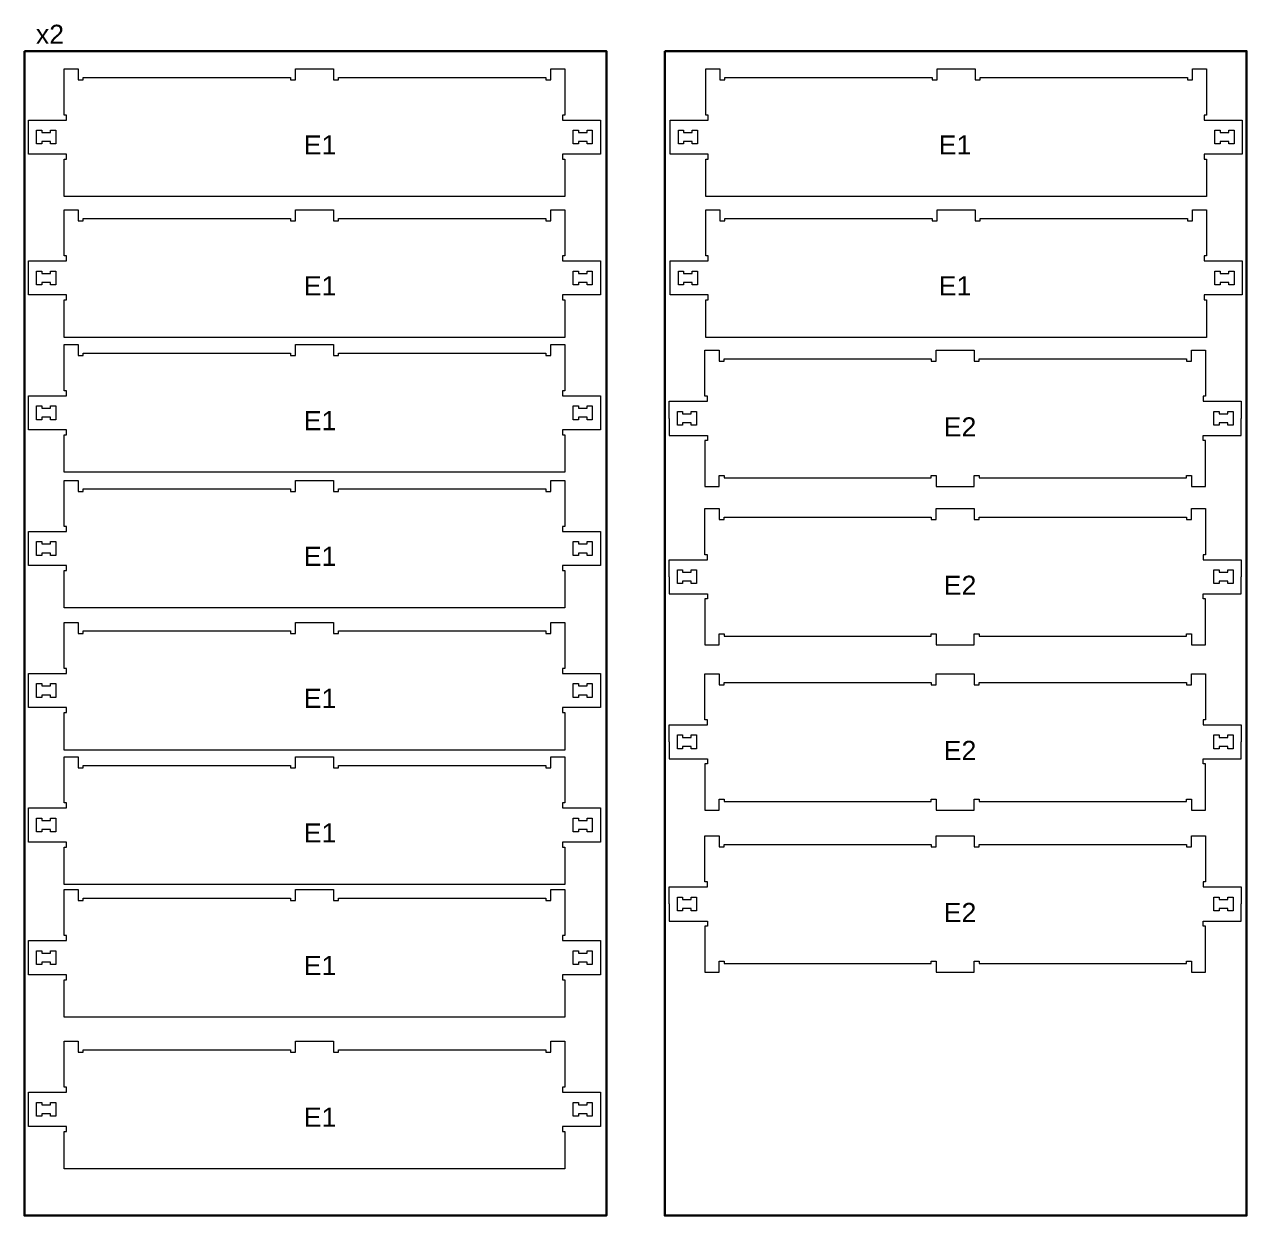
# Model space of a CAD drawing. Header units: millimetres. Extents: x 47343 to 66013, y -73719 to -63321.
# Drawn here: x 50028 to 52590, y -68475 to -65979 of the extents above; entities that cross this region are included whole.
import ezdxf

# ---------------------------------------------------------------- set-up
doc = ezdxf.new("R2010")
doc.units = ezdxf.units.MM
doc.header["$MEASUREMENT"] = 0
doc.layers.add('PLY BOARDS', color=1, linetype='CONTINUOUS', lineweight=30)
doc.layers.add('SHEETS', color=7, linetype='CONTINUOUS', lineweight=5)

msp = doc.modelspace()

# ---------------------------------------------------------------- linework, layer by layer
at = {"layer": 'PLY BOARDS'}
for points in [[(50027.7, -66034.6), (51247.7, -66034.6), (51247.7, -68474.6), (50027.7, -68474.6)], [(51370, -66034.6), (52590, -66034.6), (52590, -68474.6), (51370, -68474.6)]]:
    msp.add_lwpolyline(points, close=True, dxfattribs=at)
at = {"layer": 'SHEETS'}
for points in [[(51160.5, -66072), (51160.5, -66168.5), (51155.5, -66168.5), (51155.5, -66179), (51235.5, -66179), (51235.5, -66250.5), (51155.5, -66250.5), (51155.5, -66261), (51160.5, -66261), (51160.5, -66339.5), (50111, -66339.5), (50111, -66261), (50116, -66261), (50116, -66250.5), (50036, -66250.5), (50036, -66179), (50116, -66179), (50116, -66168.5), (50111, -66168.5), (50111, -66072), (50140.5, -66072), (50140.5, -66095), (50151, -66095), (50151, -66090), (50585.5, -66090), (50585.5, -66095), (50596, -66095), (50596, -66072), (50675.5, -66072), (50675.5, -66095), (50686, -66095), (50686, -66090), (51120.5, -66090), (51120.5, -66095), (51131, -66095), (51131, -66072)], [(52505.9, -66072), (52505.9, -66168.5), (52500.9, -66168.5), (52500.9, -66179), (52580.9, -66179), (52580.9, -66250.5), (52500.9, -66250.5), (52500.9, -66261), (52505.9, -66261), (52505.9, -66339.5), (51456.4, -66339.5), (51456.4, -66261), (51461.4, -66261), (51461.4, -66250.5), (51381.4, -66250.5), (51381.4, -66179), (51461.4, -66179), (51461.4, -66168.5), (51456.4, -66168.5), (51456.4, -66072), (51485.9, -66072), (51485.9, -66095), (51496.4, -66095), (51496.4, -66090), (51930.9, -66090), (51930.9, -66095), (51941.4, -66095), (51941.4, -66072), (52020.9, -66072), (52020.9, -66095), (52031.4, -66095), (52031.4, -66090), (52465.9, -66090), (52465.9, -66095), (52476.4, -66095), (52476.4, -66072)], [(50093.2, -66200.2), (50093.2, -66229.2), (50082.2, -66229.2), (50082.2, -66224.2), (50064.2, -66224.2), (50064.2, -66229.2), (50053.2, -66229.2), (50053.2, -66200.2), (50064.2, -66200.2), (50064.2, -66205.2), (50082.2, -66205.2), (50082.2, -66200.2)], [(51218.2, -66200.2), (51218.2, -66229.2), (51207.2, -66229.2), (51207.2, -66224.2), (51189.2, -66224.2), (51189.2, -66229.2), (51178.2, -66229.2), (51178.2, -66200.2), (51189.2, -66200.2), (51189.2, -66205.2), (51207.2, -66205.2), (51207.2, -66200.2)], [(51438.7, -66200.2), (51438.7, -66229.2), (51427.7, -66229.2), (51427.7, -66224.2), (51409.7, -66224.2), (51409.7, -66229.2), (51398.7, -66229.2), (51398.7, -66200.2), (51409.7, -66200.2), (51409.7, -66205.2), (51427.7, -66205.2), (51427.7, -66200.2)], [(52563.7, -66200.2), (52563.7, -66229.2), (52552.7, -66229.2), (52552.7, -66224.2), (52534.7, -66224.2), (52534.7, -66229.2), (52523.7, -66229.2), (52523.7, -66200.2), (52534.7, -66200.2), (52534.7, -66205.2), (52552.7, -66205.2), (52552.7, -66200.2)], [(51160.5, -66367.1), (51160.5, -66463.6), (51155.5, -66463.6), (51155.5, -66474.1), (51235.5, -66474.1), (51235.5, -66545.6), (51155.5, -66545.6), (51155.5, -66556.1), (51160.5, -66556.1), (51160.5, -66634.6), (50111, -66634.6), (50111, -66556.1), (50116, -66556.1), (50116, -66545.6), (50036, -66545.6), (50036, -66474.1), (50116, -66474.1), (50116, -66463.6), (50111, -66463.6), (50111, -66367.1), (50140.5, -66367.1), (50140.5, -66390.1), (50151, -66390.1), (50151, -66385.1), (50585.5, -66385.1), (50585.5, -66390.1), (50596, -66390.1), (50596, -66367.1), (50675.5, -66367.1), (50675.5, -66390.1), (50686, -66390.1), (50686, -66385.1), (51120.5, -66385.1), (51120.5, -66390.1), (51131, -66390.1), (51131, -66367.1)], [(52505.9, -66367.1), (52505.9, -66463.6), (52500.9, -66463.6), (52500.9, -66474.1), (52580.9, -66474.1), (52580.9, -66545.6), (52500.9, -66545.6), (52500.9, -66556.1), (52505.9, -66556.1), (52505.9, -66634.6), (51456.4, -66634.6), (51456.4, -66556.1), (51461.4, -66556.1), (51461.4, -66545.6), (51381.4, -66545.6), (51381.4, -66474.1), (51461.4, -66474.1), (51461.4, -66463.6), (51456.4, -66463.6), (51456.4, -66367.1), (51485.9, -66367.1), (51485.9, -66390.1), (51496.4, -66390.1), (51496.4, -66385.1), (51930.9, -66385.1), (51930.9, -66390.1), (51941.4, -66390.1), (51941.4, -66367.1), (52020.9, -66367.1), (52020.9, -66390.1), (52031.4, -66390.1), (52031.4, -66385.1), (52465.9, -66385.1), (52465.9, -66390.1), (52476.4, -66390.1), (52476.4, -66367.1)], [(50093.2, -66495.4), (50093.2, -66524.4), (50082.2, -66524.4), (50082.2, -66519.4), (50064.2, -66519.4), (50064.2, -66524.4), (50053.2, -66524.4), (50053.2, -66495.4), (50064.2, -66495.4), (50064.2, -66500.4), (50082.2, -66500.4), (50082.2, -66495.4)], [(51218.2, -66495.4), (51218.2, -66524.4), (51207.2, -66524.4), (51207.2, -66519.4), (51189.2, -66519.4), (51189.2, -66524.4), (51178.2, -66524.4), (51178.2, -66495.4), (51189.2, -66495.4), (51189.2, -66500.4), (51207.2, -66500.4), (51207.2, -66495.4)], [(51438.7, -66495.4), (51438.7, -66524.4), (51427.7, -66524.4), (51427.7, -66519.4), (51409.7, -66519.4), (51409.7, -66524.4), (51398.7, -66524.4), (51398.7, -66495.4), (51409.7, -66495.4), (51409.7, -66500.4), (51427.7, -66500.4), (51427.7, -66495.4)], [(52563.7, -66495.4), (52563.7, -66524.4), (52552.7, -66524.4), (52552.7, -66519.4), (52534.7, -66519.4), (52534.7, -66524.4), (52523.7, -66524.4), (52523.7, -66495.4), (52534.7, -66495.4), (52534.7, -66500.4), (52552.7, -66500.4), (52552.7, -66495.4)], [(51160.5, -66649.7), (51160.5, -66746.2), (51155.5, -66746.2), (51155.5, -66756.7), (51235.5, -66756.7), (51235.5, -66828.2), (51155.5, -66828.2), (51155.5, -66838.7), (51160.5, -66838.7), (51160.5, -66917.2), (50111, -66917.2), (50111, -66838.7), (50116, -66838.7), (50116, -66828.2), (50036, -66828.2), (50036, -66756.7), (50116, -66756.7), (50116, -66746.2), (50111, -66746.2), (50111, -66649.7), (50140.5, -66649.7), (50140.5, -66672.7), (50151, -66672.7), (50151, -66667.7), (50585.5, -66667.7), (50585.5, -66672.7), (50596, -66672.7), (50596, -66649.7), (50675.5, -66649.7), (50675.5, -66672.7), (50686, -66672.7), (50686, -66667.7), (51120.5, -66667.7), (51120.5, -66672.7), (51131, -66672.7), (51131, -66649.7)], [(50093.2, -66777.9), (50093.2, -66806.9), (50082.2, -66806.9), (50082.2, -66801.9), (50064.2, -66801.9), (50064.2, -66806.9), (50053.2, -66806.9), (50053.2, -66777.9), (50064.2, -66777.9), (50064.2, -66782.9), (50082.2, -66782.9), (50082.2, -66777.9)], [(51218.2, -66777.9), (51218.2, -66806.9), (51207.2, -66806.9), (51207.2, -66801.9), (51189.2, -66801.9), (51189.2, -66806.9), (51178.2, -66806.9), (51178.2, -66777.9), (51189.2, -66777.9), (51189.2, -66782.9), (51207.2, -66782.9), (51207.2, -66777.9)], [(51436.7, -66789.6), (51436.7, -66818.6), (51425.7, -66818.6), (51425.7, -66813.6), (51407.7, -66813.6), (51407.7, -66818.6), (51396.7, -66818.6), (51396.7, -66789.6), (51407.7, -66789.6), (51407.7, -66794.6), (51425.7, -66794.6), (51425.7, -66789.6)], [(52561.7, -66789.6), (52561.7, -66818.6), (52550.7, -66818.6), (52550.7, -66813.6), (52532.7, -66813.6), (52532.7, -66818.6), (52521.7, -66818.6), (52521.7, -66789.6), (52532.7, -66789.6), (52532.7, -66794.6), (52550.7, -66794.6), (52550.7, -66789.6)], [(51160.5, -66934.1), (51160.5, -67030.6), (51155.5, -67030.6), (51155.5, -67041.1), (51235.5, -67041.1), (51235.5, -67112.6), (51155.5, -67112.6), (51155.5, -67123.1), (51160.5, -67123.1), (51160.5, -67201.5), (50111, -67201.5), (50111, -67123.1), (50116, -67123.1), (50116, -67112.6), (50036, -67112.6), (50036, -67041.1), (50116, -67041.1), (50116, -67030.6), (50111, -67030.6), (50111, -66934.1), (50140.5, -66934.1), (50140.5, -66957.1), (50151, -66957.1), (50151, -66952.1), (50585.5, -66952.1), (50585.5, -66957.1), (50596, -66957.1), (50596, -66934.1), (50675.5, -66934.1), (50675.5, -66957.1), (50686, -66957.1), (50686, -66952.1), (51120.5, -66952.1), (51120.5, -66957.1), (51131, -66957.1), (51131, -66934.1)], [(50093.2, -67062.3), (50093.2, -67091.3), (50082.2, -67091.3), (50082.2, -67086.3), (50064.2, -67086.3), (50064.2, -67091.3), (50053.2, -67091.3), (50053.2, -67062.3), (50064.2, -67062.3), (50064.2, -67067.3), (50082.2, -67067.3), (50082.2, -67062.3)], [(51218.2, -67062.3), (51218.2, -67091.3), (51207.2, -67091.3), (51207.2, -67086.3), (51189.2, -67086.3), (51189.2, -67091.3), (51178.2, -67091.3), (51178.2, -67062.3), (51189.2, -67062.3), (51189.2, -67067.3), (51207.2, -67067.3), (51207.2, -67062.3)], [(51436.7, -67121.5), (51436.7, -67150.5), (51425.7, -67150.5), (51425.7, -67145.5), (51407.7, -67145.5), (51407.7, -67150.5), (51396.7, -67150.5), (51396.7, -67121.5), (51407.7, -67121.5), (51407.7, -67126.5), (51425.7, -67126.5), (51425.7, -67121.5)], [(52561.7, -67121.5), (52561.7, -67150.5), (52550.7, -67150.5), (52550.7, -67145.5), (52532.7, -67145.5), (52532.7, -67150.5), (52521.7, -67150.5), (52521.7, -67121.5), (52532.7, -67121.5), (52532.7, -67126.5), (52550.7, -67126.5), (52550.7, -67121.5)], [(51160.5, -67231.7), (51160.5, -67328.2), (51155.5, -67328.2), (51155.5, -67338.7), (51235.5, -67338.7), (51235.5, -67410.2), (51155.5, -67410.2), (51155.5, -67420.7), (51160.5, -67420.7), (51160.5, -67499.2), (50111, -67499.2), (50111, -67420.7), (50116, -67420.7), (50116, -67410.2), (50036, -67410.2), (50036, -67338.7), (50116, -67338.7), (50116, -67328.2), (50111, -67328.2), (50111, -67231.7), (50140.5, -67231.7), (50140.5, -67254.7), (50151, -67254.7), (50151, -67249.7), (50585.5, -67249.7), (50585.5, -67254.7), (50596, -67254.7), (50596, -67231.7), (50675.5, -67231.7), (50675.5, -67254.7), (50686, -67254.7), (50686, -67249.7), (51120.5, -67249.7), (51120.5, -67254.7), (51131, -67254.7), (51131, -67231.7)], [(50093.2, -67359.9), (50093.2, -67388.9), (50082.2, -67388.9), (50082.2, -67383.9), (50064.2, -67383.9), (50064.2, -67388.9), (50053.2, -67388.9), (50053.2, -67359.9), (50064.2, -67359.9), (50064.2, -67364.9), (50082.2, -67364.9), (50082.2, -67359.9)], [(51218.2, -67359.9), (51218.2, -67388.9), (51207.2, -67388.9), (51207.2, -67383.9), (51189.2, -67383.9), (51189.2, -67388.9), (51178.2, -67388.9), (51178.2, -67359.9), (51189.2, -67359.9), (51189.2, -67364.9), (51207.2, -67364.9), (51207.2, -67359.9)], [(51436.7, -67467.6), (51436.7, -67496.6), (51425.7, -67496.6), (51425.7, -67491.6), (51407.7, -67491.6), (51407.7, -67496.6), (51396.7, -67496.6), (51396.7, -67467.6), (51407.7, -67467.6), (51407.7, -67472.6), (51425.7, -67472.6), (51425.7, -67467.6)], [(52561.7, -67467.6), (52561.7, -67496.6), (52550.7, -67496.6), (52550.7, -67491.6), (52532.7, -67491.6), (52532.7, -67496.6), (52521.7, -67496.6), (52521.7, -67467.6), (52532.7, -67467.6), (52532.7, -67472.6), (52550.7, -67472.6), (52550.7, -67467.6)], [(51160.5, -67513.6), (51160.5, -67610.1), (51155.5, -67610.1), (51155.5, -67620.6), (51235.5, -67620.6), (51235.5, -67692.1), (51155.5, -67692.1), (51155.5, -67702.6), (51160.5, -67702.6), (51160.5, -67781.1), (50111, -67781.1), (50111, -67702.6), (50116, -67702.6), (50116, -67692.1), (50036, -67692.1), (50036, -67620.6), (50116, -67620.6), (50116, -67610.1), (50111, -67610.1), (50111, -67513.6), (50140.5, -67513.6), (50140.5, -67536.6), (50151, -67536.6), (50151, -67531.6), (50585.5, -67531.6), (50585.5, -67536.6), (50596, -67536.6), (50596, -67513.6), (50675.5, -67513.6), (50675.5, -67536.6), (50686, -67536.6), (50686, -67531.6), (51120.5, -67531.6), (51120.5, -67536.6), (51131, -67536.6), (51131, -67513.6)], [(50093.2, -67641.9), (50093.2, -67670.9), (50082.2, -67670.9), (50082.2, -67665.9), (50064.2, -67665.9), (50064.2, -67670.9), (50053.2, -67670.9), (50053.2, -67641.9), (50064.2, -67641.9), (50064.2, -67646.9), (50082.2, -67646.9), (50082.2, -67641.9)], [(51218.2, -67641.9), (51218.2, -67670.9), (51207.2, -67670.9), (51207.2, -67665.9), (51189.2, -67665.9), (51189.2, -67670.9), (51178.2, -67670.9), (51178.2, -67641.9), (51189.2, -67641.9), (51189.2, -67646.9), (51207.2, -67646.9), (51207.2, -67641.9)], [(51160.5, -67791.6), (51160.5, -67888.1), (51155.5, -67888.1), (51155.5, -67898.6), (51235.5, -67898.6), (51235.5, -67970.1), (51155.5, -67970.1), (51155.5, -67980.6), (51160.5, -67980.6), (51160.5, -68059.1), (50111, -68059.1), (50111, -67980.6), (50116, -67980.6), (50116, -67970.1), (50036, -67970.1), (50036, -67898.6), (50116, -67898.6), (50116, -67888.1), (50111, -67888.1), (50111, -67791.6), (50140.5, -67791.6), (50140.5, -67814.6), (50151, -67814.6), (50151, -67809.6), (50585.5, -67809.6), (50585.5, -67814.6), (50596, -67814.6), (50596, -67791.6), (50675.5, -67791.6), (50675.5, -67814.6), (50686, -67814.6), (50686, -67809.6), (51120.5, -67809.6), (51120.5, -67814.6), (51131, -67814.6), (51131, -67791.6)], [(51436.7, -67807.2), (51436.7, -67836.2), (51425.7, -67836.2), (51425.7, -67831.2), (51407.7, -67831.2), (51407.7, -67836.2), (51396.7, -67836.2), (51396.7, -67807.2), (51407.7, -67807.2), (51407.7, -67812.2), (51425.7, -67812.2), (51425.7, -67807.2)], [(52561.7, -67807.2), (52561.7, -67836.2), (52550.7, -67836.2), (52550.7, -67831.2), (52532.7, -67831.2), (52532.7, -67836.2), (52521.7, -67836.2), (52521.7, -67807.2), (52532.7, -67807.2), (52532.7, -67812.2), (52550.7, -67812.2), (52550.7, -67807.2)], [(50093.2, -67919.9), (50093.2, -67948.9), (50082.2, -67948.9), (50082.2, -67943.9), (50064.2, -67943.9), (50064.2, -67948.9), (50053.2, -67948.9), (50053.2, -67919.9), (50064.2, -67919.9), (50064.2, -67924.9), (50082.2, -67924.9), (50082.2, -67919.9)], [(51218.2, -67919.9), (51218.2, -67948.9), (51207.2, -67948.9), (51207.2, -67943.9), (51189.2, -67943.9), (51189.2, -67948.9), (51178.2, -67948.9), (51178.2, -67919.9), (51189.2, -67919.9), (51189.2, -67924.9), (51207.2, -67924.9), (51207.2, -67919.9)], [(51160.5, -68109.4), (51160.5, -68205.9), (51155.5, -68205.9), (51155.5, -68216.4), (51235.5, -68216.4), (51235.5, -68287.9), (51155.5, -68287.9), (51155.5, -68298.4), (51160.5, -68298.4), (51160.5, -68376.9), (50111, -68376.9), (50111, -68298.4), (50116, -68298.4), (50116, -68287.9), (50036, -68287.9), (50036, -68216.4), (50116, -68216.4), (50116, -68205.9), (50111, -68205.9), (50111, -68109.4), (50140.5, -68109.4), (50140.5, -68132.4), (50151, -68132.4), (50151, -68127.4), (50585.5, -68127.4), (50585.5, -68132.4), (50596, -68132.4), (50596, -68109.4), (50675.5, -68109.4), (50675.5, -68132.4), (50686, -68132.4), (50686, -68127.4), (51120.5, -68127.4), (51120.5, -68132.4), (51131, -68132.4), (51131, -68109.4)], [(50093.2, -68237.6), (50093.2, -68266.6), (50082.2, -68266.6), (50082.2, -68261.6), (50064.2, -68261.6), (50064.2, -68266.6), (50053.2, -68266.6), (50053.2, -68237.6), (50064.2, -68237.6), (50064.2, -68242.6), (50082.2, -68242.6), (50082.2, -68237.6)], [(51218.2, -68237.6), (51218.2, -68266.6), (51207.2, -68266.6), (51207.2, -68261.6), (51189.2, -68261.6), (51189.2, -68266.6), (51178.2, -68266.6), (51178.2, -68237.6), (51189.2, -68237.6), (51189.2, -68242.6), (51207.2, -68242.6), (51207.2, -68237.6)]]:
    msp.add_lwpolyline(points, close=True, dxfattribs=at)
for points in [[(51379.5, -66804.1), (51379.5, -66768.4), (51459.5, -66768.4), (51459.5, -66757.9), (51454.5, -66757.9), (51454.5, -66661.4), (51484, -66661.4), (51484, -66684.4), (51494.5, -66684.4), (51494.5, -66679.4), (51929, -66679.4), (51929, -66684.4), (51939.5, -66684.4), (51939.5, -66661.4), (52019, -66661.4), (52019, -66684.4), (52029.5, -66684.4), (52029.5, -66679.4), (52464, -66679.4), (52464, -66684.4), (52474.5, -66684.4), (52474.5, -66661.4), (52504, -66661.4), (52504, -66757.9), (52499, -66757.9), (52499, -66768.4), (52579, -66768.4), (52579, -66804.1)], [(51379.5, -66804.1), (51379.5, -66839.9), (51459.5, -66839.9), (51459.5, -66850.4), (51454.5, -66850.4), (51454.5, -66946.9), (51484, -66946.9), (51484, -66923.9), (51494.5, -66923.9), (51494.5, -66928.9), (51929, -66928.9), (51929, -66923.9), (51939.5, -66923.9), (51939.5, -66946.9), (52019, -66946.9), (52019, -66923.9), (52029.5, -66923.9), (52029.5, -66928.9), (52464, -66928.9), (52464, -66923.9), (52474.5, -66923.9), (52474.5, -66946.9), (52504, -66946.9), (52504, -66850.4), (52499, -66850.4), (52499, -66839.9), (52579, -66839.9), (52579, -66804.1)], [(51379.5, -67136), (51379.5, -67100.3), (51459.5, -67100.3), (51459.5, -67089.8), (51454.5, -67089.8), (51454.5, -66993.3), (51484, -66993.3), (51484, -67016.3), (51494.5, -67016.3), (51494.5, -67011.3), (51929, -67011.3), (51929, -67016.3), (51939.5, -67016.3), (51939.5, -66993.3), (52019, -66993.3), (52019, -67016.3), (52029.5, -67016.3), (52029.5, -67011.3), (52464, -67011.3), (52464, -67016.3), (52474.5, -67016.3), (52474.5, -66993.3), (52504, -66993.3), (52504, -67089.8), (52499, -67089.8), (52499, -67100.3), (52579, -67100.3), (52579, -67136)], [(51379.5, -67136), (51379.5, -67171.8), (51459.5, -67171.8), (51459.5, -67182.3), (51454.5, -67182.3), (51454.5, -67278.8), (51484, -67278.8), (51484, -67255.8), (51494.5, -67255.8), (51494.5, -67260.8), (51929, -67260.8), (51929, -67255.8), (51939.5, -67255.8), (51939.5, -67278.8), (52019, -67278.8), (52019, -67255.8), (52029.5, -67255.8), (52029.5, -67260.8), (52464, -67260.8), (52464, -67255.8), (52474.5, -67255.8), (52474.5, -67278.8), (52504, -67278.8), (52504, -67182.3), (52499, -67182.3), (52499, -67171.8), (52579, -67171.8), (52579, -67136)], [(51379.5, -67482.1), (51379.5, -67446.4), (51459.5, -67446.4), (51459.5, -67435.9), (51454.5, -67435.9), (51454.5, -67339.4), (51484, -67339.4), (51484, -67362.4), (51494.5, -67362.4), (51494.5, -67357.4), (51929, -67357.4), (51929, -67362.4), (51939.5, -67362.4), (51939.5, -67339.4), (52019, -67339.4), (52019, -67362.4), (52029.5, -67362.4), (52029.5, -67357.4), (52464, -67357.4), (52464, -67362.4), (52474.5, -67362.4), (52474.5, -67339.4), (52504, -67339.4), (52504, -67435.9), (52499, -67435.9), (52499, -67446.4), (52579, -67446.4), (52579, -67482.1)], [(51379.5, -67482.1), (51379.5, -67517.9), (51459.5, -67517.9), (51459.5, -67528.4), (51454.5, -67528.4), (51454.5, -67624.9), (51484, -67624.9), (51484, -67601.9), (51494.5, -67601.9), (51494.5, -67606.9), (51929, -67606.9), (51929, -67601.9), (51939.5, -67601.9), (51939.5, -67624.9), (52019, -67624.9), (52019, -67601.9), (52029.5, -67601.9), (52029.5, -67606.9), (52464, -67606.9), (52464, -67601.9), (52474.5, -67601.9), (52474.5, -67624.9), (52504, -67624.9), (52504, -67528.4), (52499, -67528.4), (52499, -67517.9), (52579, -67517.9), (52579, -67482.1)], [(51379.5, -67821.7), (51379.5, -67786), (51459.5, -67786), (51459.5, -67775.5), (51454.5, -67775.5), (51454.5, -67679), (51484, -67679), (51484, -67702), (51494.5, -67702), (51494.5, -67697), (51929, -67697), (51929, -67702), (51939.5, -67702), (51939.5, -67679), (52019, -67679), (52019, -67702), (52029.5, -67702), (52029.5, -67697), (52464, -67697), (52464, -67702), (52474.5, -67702), (52474.5, -67679), (52504, -67679), (52504, -67775.5), (52499, -67775.5), (52499, -67786), (52579, -67786), (52579, -67821.7)], [(51379.5, -67821.7), (51379.5, -67857.5), (51459.5, -67857.5), (51459.5, -67868), (51454.5, -67868), (51454.5, -67964.5), (51484, -67964.5), (51484, -67941.5), (51494.5, -67941.5), (51494.5, -67946.5), (51929, -67946.5), (51929, -67941.5), (51939.5, -67941.5), (51939.5, -67964.5), (52019, -67964.5), (52019, -67941.5), (52029.5, -67941.5), (52029.5, -67946.5), (52464, -67946.5), (52464, -67941.5), (52474.5, -67941.5), (52474.5, -67964.5), (52504, -67964.5), (52504, -67868), (52499, -67868), (52499, -67857.5), (52579, -67857.5), (52579, -67821.7)]]:
    msp.add_lwpolyline(points, dxfattribs=at)

# ---------------------------------------------------------------- texts
at = {"layer": 'PLY BOARDS', "insert": (50051.7, -65979.3), "char_height": 40, "width": 303.373, "attachment_point": 1}
msp.add_mtext('{\\fArial|b0|i0|c0|p34;x2}', dxfattribs=at)
at = {"layer": 'SHEETS', "char_height": 40, "width": 303.373, "attachment_point": 1}
for s, insert in [('{\\fArial|b0|i0|c0|p34;E1}', (50613.4, -66211.2)), ('{\\fArial|b0|i0|c0|p34;E1}', (51944.6, -66211.2)), ('{\\fArial|b0|i0|c0|p34;E1}', (50613.4, -66506.4)), ('{\\fArial|b0|i0|c0|p34;E1}', (51944.6, -66506.4)), ('{\\fArial|b0|i0|c0|p34;E1}', (50613.4, -66788.9)), ('{\\fArial|b0|i0|c0|p34;E2}', (51955.1, -66802)), ('{\\fArial|b0|i0|c0|p34;E1}', (50613.4, -67073.3)), ('{\\fArial|b0|i0|c0|p34;E2}', (51955.1, -67133.9)), ('{\\fArial|b0|i0|c0|p34;E1}', (50613.4, -67370.9)), ('{\\fArial|b0|i0|c0|p34;E2}', (51955.1, -67480)), ('{\\fArial|b0|i0|c0|p34;E1}', (50613.4, -67652.9)), ('{\\fArial|b0|i0|c0|p34;E2}', (51955.1, -67819.6)), ('{\\fArial|b0|i0|c0|p34;E1}', (50613.4, -67930.8)), ('{\\fArial|b0|i0|c0|p34;E1}', (50613.4, -68248.6))]:
    msp.add_mtext(s, dxfattribs=dict(at, insert=insert))

doc.saveas('drawing.dxf')
